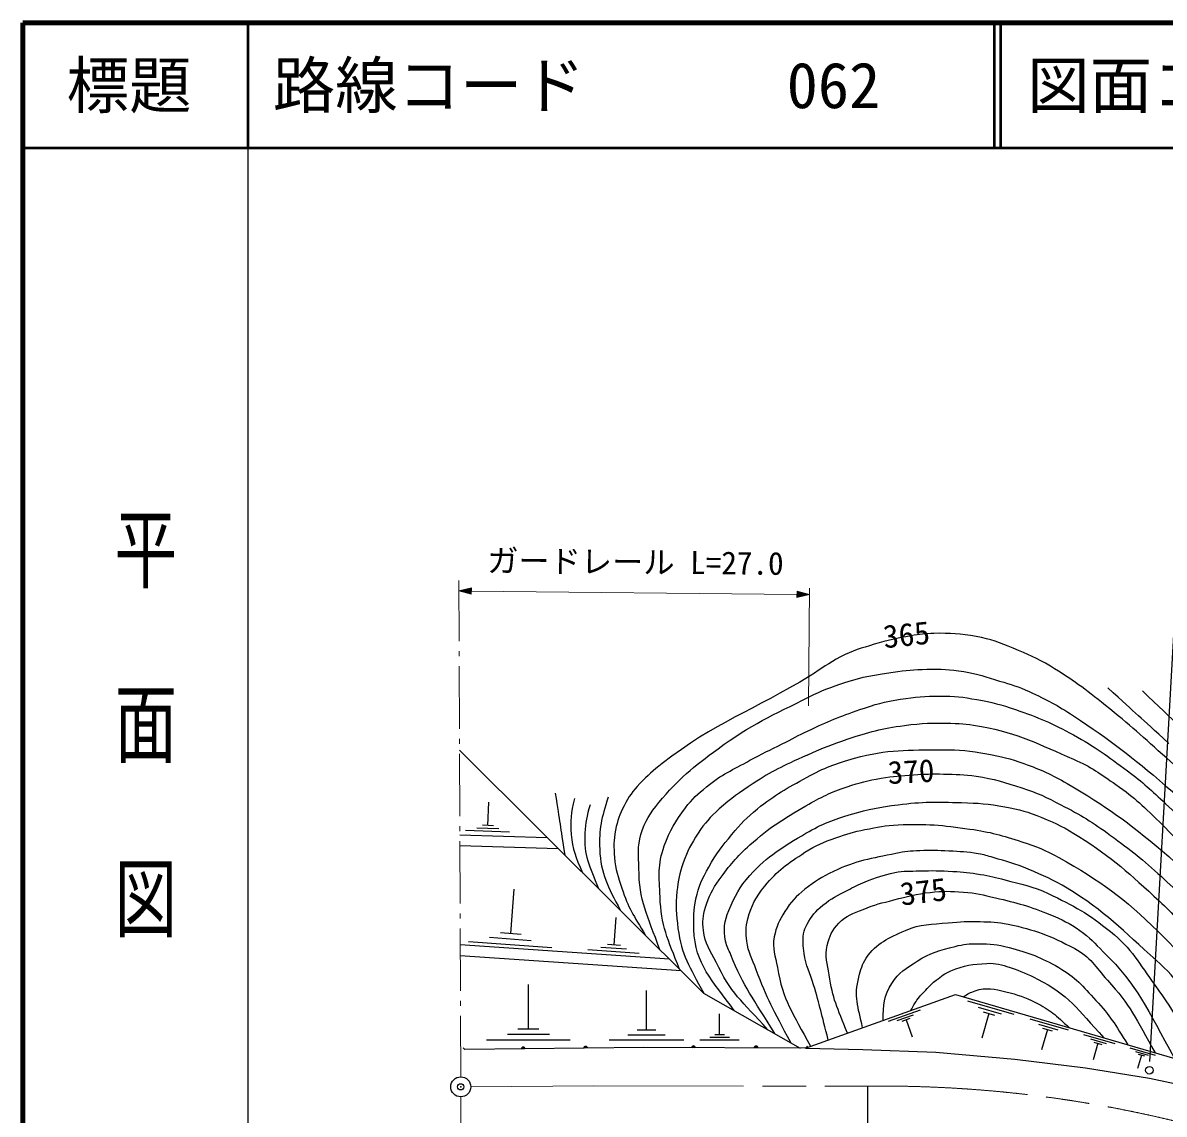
# Model space of a CAD drawing. Units: millimetres, scale not verified. Extents: x 40000 to 680000, y 20000 to 380000.
# Drawn here: x 40000 to 131354, y 292608 to 380000 of the extents above; entities that cross this region are included whole.
import ezdxf
from ezdxf.enums import TextEntityAlignment as Align

# ---------------------------------------------------------------- set-up
doc = ezdxf.new("R2010")
doc.units = ezdxf.units.MM
doc.header["$LTSCALE"] = 1000
doc.header["$PDMODE"] = 32
doc.header["$PDSIZE"] = 500
doc.linetypes.add('CHAIN', pattern=[18.5, 12, -1.5, 3.5, -1.5])
for name, color, linetype, lineweight in [('M-BGD', 7, 'Continuous', 25), ('M-BGD-HTXT', 7, 'Continuous', 13), ('M-BMK', 2, 'CHAIN', 13), ('M-BMK-SRVR', 3, 'Continuous', 25), ('M-STR-HTXT', 7, 'Continuous', 13), ('M-STR-STRC', 7, 'Continuous', 25), ('M-TTL', 2, 'Continuous', 140), ('M-TTL-BAND', 7, 'Continuous', 25), ('M-TTL-LINE', 7, 'Continuous', 50)]:
    doc.layers.add(name, color=color, linetype=linetype, lineweight=lineweight)
doc.layers.add('M-OTRS', color=6, linetype='Continuous')
doc.layers.add('M-TTL-TXT', color=7, linetype='Continuous')
doc.styles.add('@ＭＳ ゴシック', font='')
doc.styles.add('ＭＳ ゴシック', font='')
doc.styles.get('@ＭＳ ゴシック').set_extended_font_data('@MS Gothic')
doc.styles.get('ＭＳ ゴシック').set_extended_font_data('MS Gothic')

msp = doc.modelspace()

# ---------------------------------------------------------------- linework, layer by layer
at = {"layer": 'M-BGD'}
for p, q in [((77219, 315723), (77291, 317602)), ((78964, 315185), (75439, 315320)), ((78092, 315454), (76329, 315521)), ((77660, 315706), (76779, 315740)), ((74974, 314983), (81961, 314767)), ((74977, 314134), (82840, 313892)), ((79062, 307066), (79322, 310626)), ((87318, 306163), (87478, 308362)), ((79897, 307005), (78228, 307127)), ((91756, 305018), (75009, 306156)), ((82335, 305932), (75659, 306420)), ((80698, 306499), (77361, 306743)), ((87833, 306125), (86802, 306200)), ((92700, 304078), (75012, 305280)), ((89339, 305462), (85216, 305764)), ((88329, 305812), (86267, 305963)), ((80469, 299424), (80468, 302994)), ((89921, 299331), (89920, 302521)), ((115615, 301695), (119316, 300616)), ((95770, 298954), (95770, 300633)), ((109292, 300056), (111861, 300973)), ((109995, 300114), (111280, 300573)), ((116469, 301179), (118319, 300639)), ((117322, 300662), (116747, 298688)), ((116859, 300797), (117785, 300527)), ((110377, 300058), (111020, 300287)), ((110698, 300172), (111187, 298802)), ((120598, 300243), (123656, 299351)), ((121303, 299816), (122832, 299370)), ((82142, 298978), (78795, 298977)), ((81305, 299424), (79632, 299424)), ((91416, 298932), (88425, 298932)), ((90668, 299331), (89173, 299331)), ((96557, 298744), (94983, 298744)), ((96163, 298954), (95377, 298954)), ((122008, 299389), (121533, 297758)), ((121626, 299501), (122390, 299278)), ((124893, 298991), (127397, 298261)), ((75384, 297775), (75232, 297923)), ((83815, 298532), (77122, 298531)), ((92912, 298534), (86930, 298533)), ((97344, 298535), (94196, 298534)), ((102806, 298050), (102655, 297901)), ((125470, 298641), (126722, 298276)), ((126048, 298292), (125658, 296956)), ((125735, 298383), (126361, 298201)), ((128596, 297911), (130622, 297321)), ((129063, 297629), (130076, 297333)), ((129530, 297346), (129215, 296265)), ((129277, 297420), (129783, 297272))]:
    msp.add_line(p, q, dxfattribs=at)
for points in [[(74947, 321748), (94493, 302294), (102225, 297902)], [(102655, 297901), (114656, 302183), (135850, 296005), (138269, 293545)], [(102655, 297901), (89716, 297941), (75384, 297775)], [(102655, 297901), (107224, 297785), (113076, 297563), (119406, 297022), (125067, 296322), (130188, 295495), (135063, 294440)]]:
    msp.add_lwpolyline(points, dxfattribs=at)
for centre, radius, start, end in [((80050, 297829), 150, 0.66465, 180.66465), ((80050, 297829), 120, 0.66465, 180.66465), ((80050, 297829), 100, 0.66465, 180.66465), ((80050, 297829), 100, 0.66465, 180.66465), ((80050, 297829), 100, 0.66465, 180.66465), ((80050, 297829), 100, 0.66465, 180.66465), ((85050, 297887), 150, 0.66465, 180.66465), ((85050, 297887), 120, 0.66465, 180.66465), ((85050, 297887), 100, 0.66465, 180.66465), ((85050, 297887), 100, 0.66465, 180.66465), ((85050, 297887), 100, 0.66465, 180.66465), ((85050, 297887), 100, 0.66465, 180.66465), ((93686, 297929), 150, 359.82002, 179.82002), ((93686, 297929), 120, 359.82002, 179.82002), ((93686, 297929), 100, 359.82002, 179.82002), ((93686, 297929), 100, 359.82002, 179.82002), ((93686, 297929), 100, 359.82002, 179.82002), ((93686, 297929), 100, 359.82002, 179.82002), ((98686, 297913), 150, 359.82002, 179.82002), ((98686, 297913), 120, 359.82002, 179.82002), ((98686, 297913), 100, 359.82002, 179.82002), ((98686, 297913), 100, 359.82002, 179.82002), ((98686, 297913), 100, 359.82002, 179.82002), ((98686, 297913), 100, 359.82002, 179.82002)]:
    msp.add_arc(centre, radius, start, end, dxfattribs=at)
for points, knots in [([(143541, 308172), (141659, 310938), (141010, 311777), (139176, 313916), (136511, 317024), (134599, 318373), (131556, 321113), (129674, 322807), (128618, 323759), (126645, 325346), (125001, 326669), (124051, 327390), (122243, 328479), (121140, 329142), (120471, 329433), (119279, 329918), (118155, 330375), (117512, 330645), (116316, 330849), (115008, 331072), (114255, 331142), (112929, 331103), (112209, 331082), (111804, 331037), (111094, 330912), (109932, 330706), (109276, 330589), (108148, 330240), (107077, 329908), (106453, 329753), (105460, 329232), (104468, 328711), (103980, 328301), (103023, 327717), (98431, 324909), (95422, 323989), (91170, 320689), (90430, 320115), (90038, 319759), (89392, 319081), (88803, 318463), (88515, 318060), (88122, 317303), (87751, 316588), (87597, 316146), (87445, 315355), (87282, 314510), (87294, 314012), (87360, 313154), (87436, 312170), (87652, 311638), (87953, 310699), (88456, 309125), (88863, 308572), (89848, 306917)], [0, 0, 0, 0, 1, 1, 1, 2, 2, 2, 3, 3, 3, 4, 4, 4, 5, 5, 5, 6, 6, 6, 7, 7, 7, 8, 8, 8, 9, 9, 9, 10, 10, 10, 11, 11, 11, 12, 12, 12, 13, 13, 13, 14, 14, 14, 15, 15, 15, 16, 16, 16, 17, 17, 17, 18, 18, 18, 18]), ([(90999, 305771), (89962, 308586), (89335, 309670), (89307, 312307), (89296, 313368), (89179, 313999), (89477, 315017), (89797, 316111), (90190, 316678), (90916, 317557), (92512, 319487), (93636, 320396), (95657, 321875), (98299, 323808), (100008, 324566), (102939, 326023), (104016, 326559), (104656, 326792), (105796, 327177), (107263, 327673), (108143, 327765), (109673, 328004), (110714, 328167), (111307, 328215), (112361, 328237), (113514, 328260), (114169, 328237), (115307, 328056), (116453, 327873), (117069, 327631), (118179, 327293), (119119, 327007), (119657, 326860), (120549, 326447), (121987, 325782), (122787, 325376), (124105, 324499), (127113, 322500), (128723, 321255), (131471, 318911), (134444, 316376), (136111, 314932), (138753, 312053), (140461, 310191), (141053, 309515), (142945, 307125)], [0, 0, 0, 0, 1, 1, 1, 2, 2, 2, 3, 3, 3, 4, 4, 4, 5, 5, 5, 6, 6, 6, 7, 7, 7, 8, 8, 8, 9, 9, 9, 10, 10, 10, 11, 11, 11, 12, 12, 12, 13, 13, 13, 14, 14, 14, 15, 15, 15, 15]), ([(92565, 304212), (91602, 306681), (91094, 307673), (91001, 310021), (90937, 311613), (90805, 312585), (91339, 314085), (91796, 315368), (92227, 316035), (93033, 317133), (93586, 317887), (94005, 318230), (94726, 318827), (95949, 319839), (96812, 320166), (98197, 320943), (99185, 321497), (99774, 321740), (100783, 322254), (101592, 322666), (102030, 322929), (102854, 323314), (104440, 324055), (105346, 324442), (107003, 325007), (108238, 325429), (108952, 325631), (110242, 325833), (111472, 326026), (112175, 326100), (113420, 326092), (114577, 326084), (115230, 326018), (116367, 325807), (117590, 325580), (118274, 325416), (119449, 325007), (121323, 324354), (122368, 323934), (124105, 322975), (125880, 321996), (126793, 321301), (128423, 320097), (129687, 319163), (130316, 318537), (131471, 317472), (134326, 314841), (135842, 313268), (138414, 310360), (139940, 308634), (140456, 308042), (142220, 305852)], [0, 0, 0, 0, 1, 1, 1, 2, 2, 2, 3, 3, 3, 4, 4, 4, 5, 5, 5, 6, 6, 6, 7, 7, 7, 8, 8, 8, 9, 9, 9, 10, 10, 10, 11, 11, 11, 12, 12, 12, 13, 13, 13, 14, 14, 14, 15, 15, 15, 16, 16, 16, 17, 17, 17, 17]), ([(102769, 321367), (104244, 322026), (104705, 322208), (105987, 322637), (107729, 323219), (108739, 323484), (110559, 323737), (112001, 323938), (112828, 323931), (114284, 323907), (115248, 323891), (115792, 323833), (116739, 323653), (119740, 323082), (121304, 322246), (124105, 321028), (125520, 320413), (126228, 319880), (127492, 318996), (129106, 317867), (129628, 317316), (131302, 315694)], [0, 0, 0, 0, 1, 1, 1, 2, 2, 2, 3, 3, 3, 4, 4, 4, 5, 5, 5, 6, 6, 6, 7, 7, 7, 7]), ([(96943, 300902), (95161, 303372), (93820, 304565), (93710, 307397), (93673, 308357), (93691, 308909), (93879, 309852), (94088, 310900), (94384, 311454), (94895, 312392), (95496, 313496), (95962, 314043), (96758, 315017), (97468, 315886), (97921, 316338), (98790, 317049), (100217, 318216), (101152, 318703), (102769, 319589), (104175, 320358), (105034, 320686), (106579, 321113), (109237, 321847), (110849, 321763), (113607, 321790), (115002, 321804), (115790, 321703), (117163, 321451), (118338, 321236), (119006, 321107), (120126, 320689), (121526, 320167), (122309, 319839), (123597, 319081), (126745, 317228), (128434, 316027), (131217, 313662), (133962, 311330), (135341, 309820), (137652, 307058), (138888, 305581), (139324, 305057), (140698, 303180)], [0, 0, 0, 0, 1, 1, 1, 2, 2, 2, 3, 3, 3, 4, 4, 4, 5, 5, 5, 6, 6, 6, 7, 7, 7, 8, 8, 8, 9, 9, 9, 10, 10, 10, 11, 11, 11, 12, 12, 12, 13, 13, 13, 14, 14, 14, 14]), ([(102769, 321367), (100712, 320406), (100040, 320137), (98451, 319081), (97350, 318348), (96720, 317940), (95742, 317049), (94997, 316370), (94596, 315948), (94049, 315101), (93486, 314232), (93200, 313710), (92863, 312731), (92566, 311866), (92456, 311354), (92355, 310445), (92228, 309294), (92291, 308630), (92440, 307481), (92721, 305319), (93346, 304464), (94496, 302292)], [0, 0, 0, 0, 1, 1, 1, 2, 2, 2, 3, 3, 3, 4, 4, 4, 5, 5, 5, 6, 6, 6, 7, 7, 7, 7]), ([(99637, 299372), (97569, 301627), (96630, 302370), (95488, 304772), (95029, 305737), (94595, 306251), (94472, 307312), (94388, 308038), (94440, 308472), (94641, 309175), (94906, 310099), (95185, 310592), (95742, 311376), (96583, 312561), (97114, 313202), (98197, 314170), (99791, 315595), (100834, 316234), (102685, 317303), (103915, 318013), (104641, 318372), (105987, 318827), (107020, 319176), (107621, 319321), (108696, 319504), (109705, 319676), (110280, 319718), (111301, 319786), (112233, 319847), (112758, 319865), (113691, 319843), (114718, 319818), (115301, 319834), (116316, 319673), (117766, 319443), (118560, 319195), (119957, 318742), (121225, 318331), (121907, 318004), (123089, 317387), (124709, 316543), (125596, 316013), (127069, 314932), (128718, 313722), (129623, 313010), (131133, 311630), (133705, 309277), (135062, 307842), (137229, 305111), (138280, 303785), (138658, 303316), (139819, 301638)], [0, 0, 0, 0, 1, 1, 1, 2, 2, 2, 3, 3, 3, 4, 4, 4, 5, 5, 5, 6, 6, 6, 7, 7, 7, 8, 8, 8, 9, 9, 9, 10, 10, 10, 11, 11, 11, 12, 12, 12, 13, 13, 13, 14, 14, 14, 15, 15, 15, 16, 16, 16, 17, 17, 17, 17]), ([(86852, 317980), (86304, 316282), (86108, 315472), (86175, 313831), (86257, 311811), (86822, 310880), (87828, 308927)], [0, 0, 0, 0, 1, 1, 1, 2, 2, 2, 2]), ([(84143, 317895), (83885, 316658), (83795, 316142), (83889, 315017), (83992, 313771), (84243, 313234), (84793, 311947)], [0, 0, 0, 0, 1, 1, 1, 2, 2, 2, 2]), ([(85413, 317387), (85101, 316434), (85048, 316008), (84989, 315101), (84874, 313321), (85361, 312502), (86080, 310667)], [0, 0, 0, 0, 1, 1, 1, 2, 2, 2, 2]), ([(100193, 299056), (98419, 301923), (97732, 302749), (96673, 305365), (96500, 305792), (96333, 306012), (96250, 306465), (96077, 307414), (96131, 308031), (96504, 308921), (96997, 310098), (97345, 310765), (98197, 311715), (99663, 313350), (100799, 313976), (102685, 315101), (104008, 315892), (104851, 316173), (106325, 316625), (107745, 317061), (108578, 317198), (110051, 317387), (112020, 317641), (113146, 317614), (115131, 317557), (116492, 317517), (117266, 317482), (118602, 317218), (119783, 316984), (120453, 316833), (121565, 316371), (122768, 315873), (123426, 315539), (124529, 314847), (127258, 313134), (128576, 311848), (130963, 309683), (132143, 308613), (132665, 307868), (133673, 306635), (134950, 305072), (135526, 304087), (136636, 302401), (137400, 301241), (137647, 300855), (138544, 299399)], [0, 0, 0, 0, 1, 1, 1, 2, 2, 2, 3, 3, 3, 4, 4, 4, 5, 5, 5, 6, 6, 6, 7, 7, 7, 8, 8, 8, 9, 9, 9, 10, 10, 10, 11, 11, 11, 12, 12, 12, 13, 13, 13, 14, 14, 14, 15, 15, 15, 15]), ([(101462, 298336), (100063, 301030), (99565, 301807), (98705, 304179), (98385, 305064), (98058, 305531), (97943, 306465), (97859, 307155), (97846, 307572), (98028, 308243), (98330, 309357), (98660, 309969), (99383, 310868), (100412, 312149), (101225, 312678), (102600, 313577), (103491, 314160), (104064, 314377), (105064, 314742), (105957, 315067), (106476, 315209), (107407, 315396), (108430, 315602), (109009, 315728), (110051, 315779), (112301, 315888), (113577, 315755), (115808, 315440), (117460, 315207), (118368, 314934), (119957, 314424), (121156, 314039), (121819, 313766), (122920, 313154), (126308, 311271), (128108, 309938), (130879, 307227), (133304, 304854), (134432, 303258), (136213, 300369), (136807, 299405), (137038, 299061), (137666, 297859)], [0, 0, 0, 0, 1, 1, 1, 2, 2, 2, 3, 3, 3, 4, 4, 4, 5, 5, 5, 6, 6, 6, 7, 7, 7, 8, 8, 8, 9, 9, 9, 10, 10, 10, 11, 11, 11, 12, 12, 12, 13, 13, 13, 14, 14, 14, 14]), ([(136730, 296216), (135220, 299191), (134821, 300297), (132995, 302486), (132156, 303492), (131693, 304075), (130709, 304941), (128028, 307304), (126649, 308838), (123597, 310699), (122436, 311407), (121710, 311674), (120465, 312223), (119412, 312686), (118775, 312831), (117671, 313154), (117206, 313290), (116949, 313392), (116470, 313467), (115562, 313608), (115045, 313630), (114127, 313673), (113213, 313717), (112697, 313765), (111784, 313708), (111037, 313661), (110612, 313653), (109881, 313493), (107898, 313057), (106717, 312931), (104886, 312053), (103934, 311597), (103426, 311271), (102600, 310614), (101867, 310031), (101493, 309627), (100991, 308836), (100531, 308110), (100311, 307648), (100145, 306804), (99958, 305858), (100240, 305300), (100399, 304349), (100840, 301713), (101609, 300737), (103051, 298042)], [0, 0, 0, 0, 1, 1, 1, 2, 2, 2, 3, 3, 3, 4, 4, 4, 5, 5, 5, 6, 6, 6, 7, 7, 7, 8, 8, 8, 9, 9, 9, 10, 10, 10, 11, 11, 11, 12, 12, 12, 13, 13, 13, 14, 14, 14, 15, 15, 15, 15]), ([(104467, 298547), (103926, 300688), (103795, 301256), (103295, 302974), (103010, 303955), (102659, 304463), (102537, 305478), (102464, 306084), (102403, 306436), (102491, 307040), (102538, 307360), (102615, 307536), (102769, 307820), (103139, 308501), (103444, 308848), (104039, 309344), (104723, 309914), (105206, 310101), (105987, 310529), (106531, 310829), (106850, 310974), (107426, 311207), (108322, 311569), (108841, 311747), (109785, 311950), (110550, 312115), (111002, 312062), (111784, 312088), (112820, 312122), (113402, 312114), (114437, 312054), (115302, 312003), (115787, 311949), (116642, 311812), (117417, 311689), (117846, 311583), (118602, 311376), (119974, 311000), (120789, 310887), (122073, 310275), (124137, 309292), (125288, 308661), (127069, 307227), (128770, 305857), (129344, 304679), (130625, 302909), (132341, 300537), (132803, 299522), (134395, 296429)], [0, 0, 0, 0, 1, 1, 1, 2, 2, 2, 3, 3, 3, 4, 4, 4, 5, 5, 5, 6, 6, 6, 7, 7, 7, 8, 8, 8, 9, 9, 9, 10, 10, 10, 11, 11, 11, 12, 12, 12, 13, 13, 13, 14, 14, 14, 15, 15, 15, 16, 16, 16, 16]), ([(105996, 299093), (105184, 301161), (104801, 301866), (104547, 303756), (104424, 304676), (104152, 305226), (104378, 306127), (104568, 306887), (104765, 307340), (105309, 307905), (105916, 308534), (106452, 308666), (107257, 309005), (108182, 309395), (108740, 309517), (109712, 309767), (110836, 310057), (111468, 310243), (112622, 310371), (113657, 310486), (114249, 310470), (115287, 310394), (116297, 310320), (116853, 310166), (117840, 309937), (119592, 309529), (120573, 309254), (122243, 308582), (123217, 308190), (123746, 307905), (124613, 307312), (125425, 306757), (125775, 306308), (126476, 305619), (129337, 302805), (129903, 301135), (132180, 297075)], [0, 0, 0, 0, 1, 1, 1, 2, 2, 2, 3, 3, 3, 4, 4, 4, 5, 5, 5, 6, 6, 6, 7, 7, 7, 8, 8, 8, 9, 9, 9, 10, 10, 10, 11, 11, 11, 12, 12, 12, 12]), ([(107218, 299529), (106850, 301236), (106497, 302054), (106918, 303587), (107087, 304203), (107153, 304581), (107511, 305111), (108347, 306350), (109277, 306703), (110643, 307312), (111886, 307866), (112716, 307796), (114069, 307936), (115061, 308038), (115623, 308048), (116619, 308028), (117497, 308010), (117996, 307994), (118856, 307820), (121030, 307380), (122223, 306898), (124190, 305873), (125455, 305213), (125854, 304388), (126815, 303333), (128641, 301327), (129078, 300291), (130627, 297527)], [0, 0, 0, 0, 1, 1, 1, 2, 2, 2, 3, 3, 3, 4, 4, 4, 5, 5, 5, 6, 6, 6, 7, 7, 7, 8, 8, 8, 9, 9, 9, 9]), ([(108858, 300114), (108905, 301360), (108900, 302079), (109543, 303079), (110113, 303966), (110691, 304280), (111575, 304857), (112644, 305555), (113389, 305709), (114623, 306042), (115320, 306230), (115737, 306259), (116459, 306259), (117435, 306258), (117997, 306209), (118941, 305957), (120560, 305525), (121468, 305187), (122920, 304349), (124259, 303575), (124836, 302862), (125883, 301724), (127042, 300465), (127391, 299866), (128437, 298166)], [0, 0, 0, 0, 1, 1, 1, 2, 2, 2, 3, 3, 3, 4, 4, 4, 5, 5, 5, 6, 6, 6, 7, 7, 7, 8, 8, 8, 8]), ([(111081, 300907), (111280, 301300), (111353, 301426), (111565, 301733), (111844, 302136), (112055, 302321), (112392, 302675), (112652, 302948), (112799, 303104), (113099, 303333), (113536, 303666), (113775, 303886), (114284, 304095), (115346, 304531), (116017, 304618), (117163, 304687), (117901, 304732), (118319, 304569), (119025, 304349), (119917, 304071), (120393, 303837), (121227, 303417), (123696, 302176), (124400, 301033), (126521, 298724)], [0, 0, 0, 0, 1, 1, 1, 2, 2, 2, 3, 3, 3, 4, 4, 4, 5, 5, 5, 6, 6, 6, 7, 7, 7, 8, 8, 8, 8]), ([(115268, 302005), (115640, 302268), (115835, 302346), (116231, 302486), (117136, 302806), (117753, 302623), (118687, 302401), (119643, 302174), (120175, 301989), (121057, 301555), (122247, 300969), (122655, 300541), (123779, 299524)], [0, 0, 0, 0, 1, 1, 1, 2, 2, 2, 3, 3, 3, 4, 4, 4, 4])]:
    msp.add_open_spline(points, degree=3, knots=knots, dxfattribs=at)
for points in [[(131725, 322298), (129290, 324519), (129290, 324519), (126854, 326739)], [(129611, 326498), (134690, 321689), (134690, 321689), (139769, 316879)], [(82619, 318319), (82998, 315838), (82998, 315838), (83378, 313357)], [(131302, 315694), (134689, 312265), (134689, 312265), (138075, 308836)]]:
    msp.add_open_spline(points, degree=3, dxfattribs=at)
at = {"layer": 'M-BGD-HTXT'}
for p, q in [((74913, 330474), (74894, 335350)), ((74918, 329274), (74916, 329674)), ((74941, 323474), (74921, 328474)), ((74945, 322274), (74944, 322674)), ((74968, 316474), (74948, 321474)), ((74973, 315274), (74971, 315674)), ((74996, 309474), (74976, 314474)), ((75000, 308274), (74999, 308674)), ((75023, 302474), (75003, 307474)), ((75028, 301274), (75026, 301674)), ((75050, 295598), (75031, 300474)), ((75079, 288125), (75056, 293998))]:
    msp.add_line(p, q, dxfattribs=at)
at = {"layer": 'M-BMK'}
msp.add_lwpolyline([(75853, 294803), (85692, 294866), (108930, 294860)], dxfattribs=at)
msp.add_arc((108745, 195363), 99497, 61.96069, 89.8936, dxfattribs=at)
at = {"layer": 'M-BMK-SRVR'}
msp.add_line((107599, 294861), (107599, 263920), dxfattribs=at)
msp.add_circle((75053, 294798), 800, dxfattribs=at)
at = {"layer": 'M-OTRS'}
msp.add_point((75053, 294798), dxfattribs=at)
msp.add_point((75053, 294798), dxfattribs=at)
at = {"layer": 'M-STR-HTXT'}
for p, q in [((74897, 334503), (75900, 334743)), ((74897, 334503), (75895, 334243)), ((74897, 334503), (75897, 334493)), ((75897, 334443), (75097, 334451)), ((75898, 334543), (75098, 334551)), ((75296, 334399), (75896, 334393)), ((75298, 334599), (75898, 334593)), ((75899, 334643), (75499, 334647)), ((75699, 334695), (75899, 334693)), ((75895, 334243), (75900, 334743)), ((75897, 334493), (101964, 334230)), ((101967, 334480), (101962, 333980)), ((102166, 334428), (101966, 334430)), ((101966, 334380), (102366, 334376)), ((102964, 334220), (101967, 334480)), ((102874, 325314), (102969, 334720)), ((75896, 334343), (75496, 334347)), ((75695, 334295), (75895, 334293)), ((102964, 334220), (101962, 333980)), ((102162, 334028), (101962, 334030)), ((102563, 334124), (101963, 334130)), ((101963, 334080), (102363, 334076)), ((102964, 334220), (101964, 334230)), ((101964, 334180), (102764, 334172)), ((102565, 334324), (101965, 334330)), ((101965, 334280), (102765, 334272))]:
    msp.add_line(p, q, dxfattribs=at)
at = {"layer": 'M-STR-STRC'}
msp.add_line((130209, 296826), (132195, 332443), dxfattribs=at)
msp.add_circle((130173, 296127), 305, dxfattribs=at)
at = {"layer": 'M-TTL'}
for p, q in [((40000, 380000), (40000, 20000)), ((680000, 380000), (40000, 380000))]:
    msp.add_line(p, q, dxfattribs=at)
at = {"layer": 'M-TTL-BAND'}
msp.add_line((58000, 370000), (58000, 20000), dxfattribs=at)
at = {"layer": 'M-TTL-LINE'}
for p, q in [((58000, 380000), (58000, 370000)), ((117750, 380000), (117750, 370000)), ((118250, 380000), (118250, 370000)), ((40000, 370000), (680000, 370000))]:
    msp.add_line(p, q, dxfattribs=at)

# ---------------------------------------------------------------- texts
at = {"layer": 'M-BGD', "style": 'ＭＳ ゴシック'}
for s, rotation, p in [('365', 5.793, (109010, 329369)), ('370', 3.013, (109296, 318491)), ('375', 6.953, (110393, 308758))]:
    msp.add_text(s, height=1833, rotation=rotation, dxfattribs=at).set_placement(p, align=Align.BOTTOM_LEFT)
at = {"layer": 'M-STR-HTXT', "style": 'ＭＳ ゴシック'}
msp.add_text('ガードレール L=27.0', height=1833, rotation=359.421, dxfattribs=at).set_placement((89017, 335361), align=Align.BOTTOM_CENTER)
at = {"layer": 'M-TTL-BAND', "style": '@ＭＳ ゴシック', "width": 1.4}
msp.add_text('平  面  図', height=3666, rotation=270, dxfattribs=at).set_placement((49777, 306475), align=Align.MIDDLE_RIGHT)
at = {"layer": 'M-TTL-TXT', "style": 'ＭＳ ゴシック'}
msp.add_text('標題', height=3666, dxfattribs=at).set_placement((48500, 375000), align=Align.MIDDLE_CENTER)
for s, p in [('路線コード', (60000, 375000)), ('062', (101142, 375000)), ('図面コード', (120380, 375000))]:
    msp.add_text(s, height=3666, dxfattribs=at).set_placement(p, align=Align.MIDDLE_LEFT)

doc.saveas('drawing.dxf')
